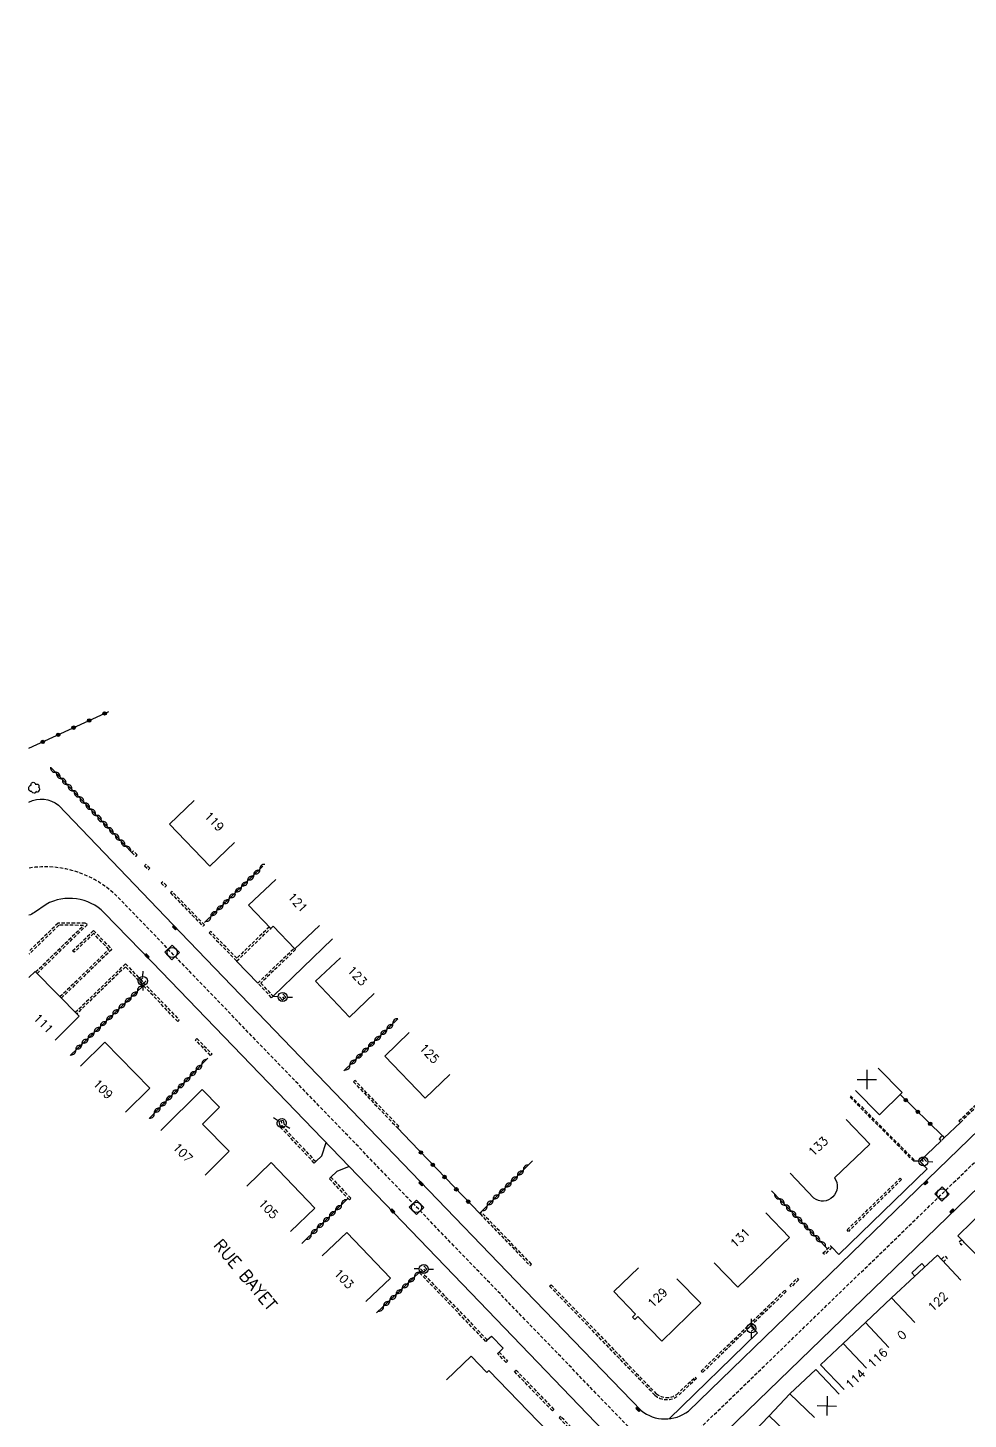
# Model space of a CAD drawing. Header units: millimetres. Extents: x 151000 to 152000, y 128000 to 129000.
# Drawn here: x 150999.8 to 151137.7, y 128165.6 to 128369.6 of the extents above; entities that cross this region are included whole.
import ezdxf
from ezdxf.enums import TextEntityAlignment as Align

# ---------------------------------------------------------------- set-up
doc = ezdxf.new("R2010")
doc.units = ezdxf.units.MM
doc.linetypes.add('DASHED', pattern=[0.75, 0.5, -0.25])
doc.layers.get('0').update_dxf_attribs({"linetype": 'CONTINUOUS'})
for name, color, linetype in [('W0001', 6, 'DASHED'), ('W0008', 7, 'CONTINUOUS'), ('W0100', 7, 'CONTINUOUS'), ('W0112', 1, 'DASHED'), ('W0300', 7, 'CONTINUOUS'), ('W0310', 3, 'CONTINUOUS'), ('W0322', 7, 'CONTINUOUS'), ('W0334', 7, 'CONTINUOUS'), ('W0400', 7, 'CONTINUOUS'), ('W0420', 7, 'CONTINUOUS'), ('W0471', 7, 'CONTINUOUS'), ('W0989', 7, 'CONTINUOUS'), ('W0991', 7, 'CONTINUOUS'), ('W1102', 7, 'CONTINUOUS')]:
    doc.layers.add(name, color=color, linetype=linetype)
doc.styles.get("Standard").update_dxf_attribs({"font": 'romans.shx', "width": 0.85})

# ---------------------------------------------------------------- blocks, each defined once
blk = doc.blocks.new('t991o')
at = {"color": 0, "linetype": 'Continuous'}
for p, q in [((-1, 1), (1, -1)), ((-1, -1), (1, 1))]:
    blk.add_line(p, q, dxfattribs=at)
blk = doc.blocks.new('t310o')
at = {"color": 0, "linetype": 'Continuous'}
for centre, start, end in [((-0.5, 0.38), 216.8699, 323.1304), ((0.5, -0.37), 36.8699, 143.1303)]:
    blk.add_arc(centre, 0.625, start, end, dxfattribs=at)
blk = doc.blocks.new('t322o')
at = {"color": 0, "linetype": 'Continuous'}
for radius in [0.25, 0.15]:
    blk.add_circle((0, 0), radius, dxfattribs=at)
blk = doc.blocks.new('T471')
for p, q in [((-0.333334, 0.333334), (-0.333334, -0.333334)), ((-0.333334, 0.333334), (0.333334, 0.333334)), ((-0.333334, 0), (0, 0)), ((0.500001, 0.500001), (1.000002, 1.000002)), ((-0.500001, -0.500001), (-1.000002, -1.000002)), ((-0.333334, -0.333334), (0.333334, -0.333334))]:
    blk.add_line(p, q)
blk.add_ellipse((0, 0), major_axis=(0.471405, 0.471405), ratio=1, start_param=5.4977871438, end_param=11.780972451)
blk = doc.blocks.new('T300')
for p, q in [((-0.8, 0.51), (-0.86, 0.34)), ((-0.86, 0.34), (-0.86, 0.17)), ((-0.86, 0.17), (-0.74, 0.06)), ((-0.69, 0.63), (-0.8, 0.51)), ((-0.8, -0.06), (-0.74, 0.06)), ((-0.74, 0.06), (-0.69, 0.11)), ((-0.57, 0.69), (-0.69, 0.63)), ((-0.46, 0.69), (-0.57, 0.69)), ((-0.29, 0.63), (-0.46, 0.69)), ((-0.29, 0.63), (-0.17, 0.74)), ((-0.23, 0.57), (-0.29, 0.63)), ((-0.17, 0.74), (-0.06, 0.8)), ((-0.06, 0.8), (0.06, 0.8)), ((0.06, 0.8), (0.23, 0.74)), ((0.23, 0.74), (0.34, 0.63)), ((0.34, 0.63), (0.4, 0.51)), ((0.46, 0.46), (0.34, 0.46)), ((0.4, 0.51), (0.4, 0.46)), ((0.57, 0.4), (0.46, 0.46)), ((0.57, 0.4), (0.69, 0.29)), ((0.69, 0.29), (0.74, 0.17)), ((0.74, 0.06), (0.69, -0.17)), ((0.74, 0.17), (0.74, 0.06)), ((-0.8, -0.17), (-0.8, -0.06)), ((-0.8, -0.23), (-0.8, -0.17)), ((-0.74, -0.34), (-0.8, -0.23)), ((-0.69, -0.4), (-0.74, -0.34)), ((-0.51, -0.46), (-0.69, -0.4)), ((-0.4, -0.46), (-0.51, -0.46)), ((-0.4, -0.46), (-0.34, -0.46)), ((-0.34, -0.46), (-0.34, -0.4)), ((-0.34, -0.51), (-0.34, -0.46)), ((-0.29, -0.63), (-0.34, -0.51)), ((-0.17, -0.74), (-0.29, -0.63)), ((-0.06, -0.8), (-0.17, -0.74)), ((0.06, -0.8), (-0.06, -0.8)), ((0.17, -0.74), (0.06, -0.8)), ((0.23, -0.69), (0.17, -0.74)), ((0.29, -0.46), (0.23, -0.46)), ((0.29, -0.63), (0.23, -0.69)), ((0.46, -0.4), (0.29, -0.46)), ((0.34, -0.51), (0.29, -0.63)), ((0.34, -0.51), (0.34, -0.46)), ((0.57, -0.34), (0.46, -0.4)), ((0.63, -0.29), (0.57, -0.34)), ((0.69, -0.17), (0.63, -0.29))]:
    blk.add_line(p, q)
blk = doc.blocks.new('T420')
for p, q in [((0.75, 0.75), (-0.75, 0.75)), ((-0.75, 0.75), (-0.75, -0.75)), ((0.75, 0.75), (0.75, -0.75)), ((0.75, -0.75), (-0.75, -0.75))]:
    blk.add_line(p, q)
blk.add_ellipse((0, 0), major_axis=(-0.53, 0.53), ratio=1, start_param=3.926991, end_param=10.210176)
blk = doc.blocks.new('T400')
for p, q in [((-0.15, 0.3), (0.15, 0.3)), ((-0.15, -0.25), (-0.15, 0.3)), ((-0.15, 0.15), (0.15, 0.15)), ((-0.15, 0), (0.15, 0)), ((0.15, 0.3), (0.15, -0.25)), ((-0.15, -0.15), (0.15, -0.15)), ((-0.15, -0.25), (-0.15, -0.3)), ((-0.15, -0.3), (0.15, -0.3)), ((0.15, -0.3), (0.15, -0.25))]:
    blk.add_line(p, q)

msp = doc.modelspace()

# ---------------------------------------------------------------- linework, layer by layer
at = {"layer": 'W0001'}
msp.add_lwpolyline([(151000, 128063.57), (151007.7, 128072.57, -0.014129), (151030.72, 128098.23), (151041.39, 128108.99), (151066.77, 128133.56), (151094, 128160.02), (151135.56, 128200.27), (151168.58, 128232.25), (151184.95, 128248.08, 0.036459), (151220.09, 128286.47), (151229.42, 128298.33), (151236.3, 128307.09), (151250.81, 128325.6), (151258.3, 128335.11), (151284.65, 128369.35), (151310.56, 128403.55), (151340.46, 128443.24), (151377.44, 128492.04), (151405.37, 128529.14), (151427.29, 128558.13), (151437.72, 128571.91), (151466.57, 128609.89), (151496.08, 128648.71)], format="xyb", dxfattribs=at)
at = {"layer": 'W0001', "flags": 128}
msp.add_lwpolyline([(151093.05, 128159.1), (151055.41, 128198.15), (151020.17, 128234.74), (151013.22, 128241.94, 0.244788), (151000, 128246.38, 1.246534)], format="xyb", dxfattribs=at)
at = {"layer": 'W0008'}
for points in [[(151000, 128256.04, -0.308055), (151004.31, 128255.61), (151022.24, 128236.93), (151057.34, 128200.45), (151071.37, 128185.88), (151089.74, 128166.87, 0.347621), (151096.68, 128166.78), (151131.77, 128200.75), (151166.36, 128234.23), (151183.03, 128250.37, 0.035213), (151217.8, 128288.33), (151227.14, 128300.23), (151233.57, 128308.42), (151248.5, 128327.42), (151267.68, 128352.05), (151282.27, 128371.15, 0.416368)], [(151263.85, 128154.59, -0.046934), (151287.1, 128186.54), (151306.58, 128208.61), (151339.37, 128245.68, 0.115192), (151347.45, 128259.55, 0.152038), (151347.51, 128274.54, 0.17677), (151334.5, 128292.13), (151323.57, 128299.73), (151316.26, 128304.74), (151298.05, 128317.29), (151277.03, 128331.8, 0.131989), (151269.28, 128335.2, 0.187679), (151260.66, 128333.27), (151253.18, 128323.75), (151238.66, 128305.24), (151231.77, 128296.47), (151222.44, 128284.61, -0.036448), (151187.02, 128245.92), (151170.67, 128230.09), (151136.16, 128196.66), (151096.09, 128157.87)], [(151000, 128068.12), (151004.38, 128073.23, -0.015915), (151027.46, 128099.14), (151041.34, 128113.09), (151063.08, 128134.15), (151085.56, 128155.9, 0.382259), (151085.52, 128162.58), (151067.28, 128181.53), (151053.49, 128195.84), (151018.09, 128232.54), (151011.03, 128239.84, 0.332302), (151002.5, 128241.06), (151000.82, 128239.89, -0.085599), (151000, 128239.46)]]:
    msp.add_lwpolyline(points, format="xyb", dxfattribs=at)
at = {"layer": 'W0100'}
for points in [[(151030.13, 128250.13), (151026.52, 128246.67), (151020.6, 128252.84), (151024.21, 128256.3)], [(151042.6, 128237.98), (151038.99, 128234.53), (151035.8, 128237.87), (151035.46, 128237.54), (151032.21, 128240.94), (151036.18, 128244.72)], [(151050.62, 128227.98), (151046.98, 128224.54), (151042.03, 128229.78), (151045.66, 128233.21)], [(151000, 128230.35), (151000.9, 128231.23), (151007.38, 128224.65), (151003.82, 128221.14)], [(151061.68, 128216.11), (151058.07, 128212.65), (151052.15, 128218.81), (151055.76, 128222.28)], [(151007.56, 128217.34), (151011.13, 128220.84), (151017.74, 128214.1), (151014.17, 128210.6)], [(151124.51, 128217.03), (151128.03, 128213.48), (151124.72, 128210.2), (151121.2, 128213.75)], [(151019.33, 128207.92), (151025.4, 128213.9), (151027.93, 128211.33), (151025.43, 128208.86), (151029.37, 128204.86), (151025.81, 128201.35)], [(151139.65, 128188.88), (151136.19, 128192.49), (151138.29, 128194.5), (151141.61, 128197.68), (151145.77, 128201.64), (151148.96, 128204.64), (151152.38, 128200.99)], [(151031.92, 128199.75), (151035.53, 128203.21), (151041.93, 128196.54), (151038.33, 128193.08)], [(151108.03, 128195.82), (151111.49, 128192.22), (151103.92, 128184.92), (151100.45, 128188.53)], [(151042.97, 128189.51), (151046.58, 128192.97), (151053, 128186.27), (151049.39, 128182.82)], [(151119.51, 128169.93), (151116.07, 128173.55), (151119.36, 128176.67), (151122.62, 128179.74), (151126.44, 128183.37), (151133.22, 128189.63), (151136.61, 128185.95)], [(151095, 128186.17), (151098.49, 128182.59), (151092.77, 128177.03), (151089.29, 128180.64), (151088.83, 128180.2), (151088.48, 128180.55), (151088.94, 128181), (151085.75, 128184.31), (151089.35, 128187.78)], [(151061.22, 128171.36), (151064.81, 128174.83), (151067.15, 128172.42), (151067.44, 128172.7), (151078.93, 128160.81), (151072.76, 128154.65), (151069.23, 128158.19)], [(151102.39, 128152.33), (151098.71, 128155.71), (151102.08, 128159.38), (151104.88, 128162.3), (151108.52, 128166.09), (151111.56, 128169.29), (151115.34, 128172.88), (151118.78, 128169.26)]]:
    msp.add_lwpolyline(points, dxfattribs=at)
msp.add_lwpolyline([(151119.82, 128209.52), (151123.27, 128205.91), (151118.11, 128200.97, -0.863411), (151115.06, 128198), (151111.58, 128201.64)], format="xyb", dxfattribs=at)
at = {"layer": 'W0112'}
for points in [[(151015.1, 128248.68), (151015.65, 128248.1), (151015.86, 128248.31), (151015.31, 128248.89)], [(151016.96, 128246.71), (151017.52, 128246.15), (151017.73, 128246.37), (151017.17, 128246.93)], [(151019.39, 128244.17), (151019.93, 128243.6), (151020.15, 128243.81), (151019.61, 128244.38)], [(151025.73, 128238.05), (151020.98, 128242.94), (151020.76, 128242.73), (151025.52, 128237.84)], [(151136.34, 128209.31), (151161.49, 128233.64), (151161.7, 128233.42), (151136.55, 128209.1)], [(151026.62, 128218.92), (151024.4, 128221.2), (151024.61, 128221.41), (151026.84, 128219.13)], [(151054.22, 128208.52), (151047.79, 128215.25), (151047.57, 128215.04), (151054.01, 128208.31)], [(151037.05, 128208.63), (151042.05, 128203.35), (151041.83, 128203.14), (151036.83, 128208.43)], [(151133.47, 128206.7), (151133.91, 128207.14), (151134.19, 128206.84), (151133.75, 128206.4)], [(151046.99, 128197.73), (151044.04, 128200.87), (151044.26, 128201.07), (151047.21, 128197.94)], [(151127.94, 128200.71), (151120.15, 128193.12), (151119.94, 128193.34), (151127.73, 128200.92)], [(151066.13, 128195.68), (151073.45, 128188.12), (151073.66, 128188.33), (151066.34, 128195.89)], [(151116.41, 128189.92), (151117.49, 128190.99), (151117.7, 128190.78), (151116.63, 128189.71)], [(151057.44, 128187.28), (151067.2, 128177.2), (151066.99, 128176.99), (151057.23, 128187.07)], [(151112.82, 128186.03), (151111.75, 128184.99), (151111.54, 128185.2), (151112.61, 128186.25)], [(151111.01, 128184.29), (151098.76, 128172.43), (151098.55, 128172.64), (151110.8, 128184.5)], [(151068.92, 128175.41), (151070.16, 128174.1), (151069.94, 128173.89), (151068.7, 128175.21)], [(151076.74, 128166.8), (151071.19, 128172.57), (151071.41, 128172.78), (151076.96, 128167.01)]]:
    msp.add_lwpolyline(points, close=True, dxfattribs=at)
for points in [[(151001.18, 128230.94), (151008.56, 128238.1), (151008.26, 128238.28), (151004.26, 128238.3), (151000, 128234.16)], [(151000.97, 128231.15), (151008, 128237.98), (151004.38, 128238), (151000, 128233.75)], [(151004.54, 128227.54), (151011.72, 128234.46), (151009.46, 128236.8), (151006.61, 128234.03), (151006.4, 128234.24), (151009.47, 128237.23), (151012.14, 128234.45), (151004.75, 128227.32)], [(151035.25, 128237.76), (151030.46, 128233.17), (151026.64, 128237.09), (151026.42, 128236.88), (151030.45, 128232.74), (151035.46, 128237.54)], [(151038.99, 128234.53), (151039.08, 128234.43), (151033.98, 128229.51), (151035.8, 128227.59), (151035.58, 128227.38), (151033.55, 128229.51), (151038.88, 128234.65)], [(151006.79, 128225.24), (151014.16, 128232.34), (151022.03, 128224.1), (151021.81, 128223.89), (151014.15, 128231.92), (151007, 128225.03)], [(151120.45, 128213), (151129.85, 128203.52), (151129.72, 128203.39), (151120.31, 128212.87)]]:
    msp.add_lwpolyline(points, dxfattribs=at)
at = {"layer": 'W0112', "flags": 128}
for points in [[(151136.76, 128191.89), (151136.34, 128191.49), (151136.68, 128191.13), (151137.1, 128191.53)], [(151133.77, 128189.04), (151134.27, 128189.51), (151134.61, 128189.14), (151134.1, 128188.67)]]:
    msp.add_lwpolyline(points, dxfattribs=at)
at = {"layer": 'W0112'}
msp.add_lwpolyline([(151076.54, 128185.3), (151091.97, 128169.32, 0.340838), (151094.96, 128169.22), (151097.66, 128171.75), (151097.86, 128171.53), (151095.15, 128168.99, -0.344629), (151091.77, 128169.1), (151076.32, 128185.09)], format="xyb", close=True, dxfattribs=at)
msp.add_lwpolyline([(151065.34, 128155.95), (151072.82, 128148.26), (151070.95, 128146.43), (151071.15, 128146.21), (151083.34, 128158.08, 0.384828), (151083.18, 128160.67), (151077.92, 128166.01), (151077.71, 128165.8), (151082.96, 128160.46, -0.381648), (151083.12, 128158.28), (151073.04, 128148.47), (151065.55, 128156.15)], format="xyb", dxfattribs=at)
at = {"layer": 'W0310'}
for points in [[(151015.1, 128248.68), (151003.21, 128261.13)], [(151025.76, 128238.4), (151034.3, 128246.64)], [(151016.77, 128229.18), (151006.02, 128218.91)], [(151046.16, 128216.65), (151054.1, 128224.29)], [(151026.23, 128218.5), (151017.62, 128209.68)], [(151066.05, 128195.76), (151073.83, 128203.45)], [(151046.73, 128197.92), (151040.01, 128191.33)], [(151117.08, 128190.58), (151108.87, 128199.06)], [(151057.22, 128187.08), (151050.97, 128181.17)]]:
    msp.add_lwpolyline(points, dxfattribs=at)
at = {"layer": 'W0322'}
for points in [[(151000, 128263.95), (151011.71, 128269.33)], [(151133.91, 128207.14), (151127.72, 128213.17)], [(151066.13, 128195.68), (151055.98, 128206.23)]]:
    msp.add_lwpolyline(points, dxfattribs=at)
at = {"layer": 'W0334'}
for points in [[(151044.51, 128235.99), (151035.8, 128227.59)], [(151033.55, 128229.51), (151030.45, 128232.74)], [(151055.98, 128206.23), (151054.01, 128208.31)], [(151136.55, 128209.1), (151134.19, 128206.84)], [(151042.05, 128203.35), (151042.92, 128204.18), (151043.56, 128206.13)], [(151133.75, 128206.4), (151130.63, 128203.39), (151131.7, 128202.27), (151118.73, 128189.71), (151117.7, 128190.78)], [(151046.96, 128202.61), (151045.13, 128201.9), (151044.26, 128201.07)], [(151131.36, 128187.91), (151130.91, 128188.39), (151129.44, 128187.04), (151129.89, 128186.55)], [(151105.82, 128179.27), (151106.83, 128178.23), (151093.87, 128165.65)], [(151067.2, 128177.2), (151067.79, 128177.77), (151069.5, 128176.01), (151068.92, 128175.41)]]:
    msp.add_lwpolyline(points, dxfattribs=at)
at = {"layer": 'W1102'}
for p, q in [((151129.88, 128179.74), (151126.44, 128183.37)), ((151126.05, 128176.11), (151122.62, 128179.74)), ((151122.8, 128173.05), (151119.36, 128176.67)), ((151115.19, 128165.84), (151111.56, 128169.29)), ((151112.13, 128162.63), (151108.52, 128166.09))]:
    msp.add_line(p, q, dxfattribs=at)

# ---------------------------------------------------------------- block references
at = {"layer": 'W0300', "rotation": 189.018225161255}
msp.add_blockref('T300', (151000.69, 128258.16), dxfattribs=at)
at = {"layer": 'W0310'}
for p, rotation in [((151003.87, 128260.43), 133.669553487076), ((151004.74, 128259.53), 133.669553487076), ((151005.6, 128258.63), 133.669553487076), ((151006.46, 128257.72), 133.669553487076), ((151007.33, 128256.82), 133.669553487076), ((151008.19, 128255.91), 133.669553487076), ((151009.05, 128255.01), 133.669553487076), ((151009.92, 128254.1), 133.669553487076), ((151010.78, 128253.2), 133.669553487076), ((151011.64, 128252.3), 133.669553487076), ((151012.51, 128251.39), 133.669553487076), ((151013.37, 128250.49), 133.669553487076), ((151014.23, 128249.58), 133.669553487076), ((151032.96, 128245.35), 43.97635523755778), ((151033.86, 128246.21), 43.97635523755778), ((151031.16, 128243.61), 43.97635523755778), ((151032.06, 128244.48), 43.97635523755778), ((151029.36, 128241.87), 43.97635523755778), ((151030.26, 128242.74), 43.97635523755778), ((151026.66, 128239.27), 43.97635523755778), ((151027.56, 128240.14), 43.97635523755778), ((151028.46, 128241.01), 43.97635523755778), ((151014.99, 128227.48), 223.674755030022), ((151015.89, 128228.34), 223.674755030022), ((151012.27, 128224.89), 223.674755030022), ((151013.18, 128225.75), 223.674755030022), ((151014.08, 128226.61), 223.674755030022), ((151010.47, 128223.16), 223.674755030022), ((151011.37, 128224.02), 223.674755030022), ((151053.37, 128223.59), 43.9365575466994), ((151008.66, 128221.43), 223.674755030022), ((151009.56, 128222.3), 223.674755030022), ((151050.67, 128220.98), 43.9365575466994), ((151051.57, 128221.85), 43.9365575466994), ((151052.47, 128222.72), 43.9365575466994), ((151006.85, 128219.71), 223.674755030022), ((151007.75, 128220.57), 223.674755030022), ((151048.87, 128219.25), 43.9365575466994), ((151049.77, 128220.12), 43.9365575466994), ((151024.49, 128216.71), 225.6588152226119), ((151025.36, 128217.6), 225.6588152226119), ((151047.07, 128217.51), 43.9365575466994), ((151047.97, 128218.38), 43.9365575466994), ((151022.74, 128214.92), 225.6588152226119), ((151023.61, 128215.81), 225.6588152226119), ((151020.99, 128213.13), 225.6588152226119), ((151021.87, 128214.03), 225.6588152226119), ((151019.25, 128211.34), 225.6588152226119), ((151020.12, 128212.24), 225.6588152226119), ((151018.37, 128210.45), 225.6588152226119), ((151070.72, 128200.37), 44.688866206837), ((151071.61, 128201.25), 44.688866206837), ((151072.5, 128202.13), 44.688866206837), ((151068.94, 128198.61), 44.688866206837), ((151069.83, 128199.49), 44.688866206837), ((151045.84, 128197.05), 224.453275387514), ((151067.16, 128196.86), 44.688866206837), ((151068.05, 128197.74), 44.688866206837), ((151110.01, 128197.88), 134.046709579983), ((151110.88, 128196.98), 134.046709579983), ((151043.16, 128194.42), 224.453275387514), ((151044.05, 128195.29), 224.453275387514), ((151044.94, 128196.17), 224.453275387514), ((151111.75, 128196.08), 134.046709579983), ((151112.62, 128195.19), 134.046709579983), ((151113.49, 128194.29), 134.046709579983), ((151041.38, 128192.67), 224.453275387514), ((151042.27, 128193.54), 224.453275387514), ((151114.36, 128193.39), 134.046709579983), ((151115.23, 128192.49), 134.046709579983), ((151116.1, 128191.59), 134.046709579983), ((151056.53, 128186.42), 223.362239830178), ((151054.72, 128184.71), 223.362239830178), ((151055.62, 128185.56), 223.362239830178), ((151051.99, 128182.13), 223.362239830178), ((151052.9, 128182.99), 223.362239830178), ((151053.81, 128183.85), 223.362239830178)]:
    msp.add_blockref('t310o', p, dxfattribs=dict(at, rotation=rotation))
at = {"layer": 'W0322'}
for p, rotation in [((151011.1, 128269.05), 24.6896264095194), ((151006.56, 128266.97), 24.6896264095194), ((151008.83, 128268.01), 24.6896264095194), ((151002.02, 128264.88), 24.6896264095194), ((151004.29, 128265.92), 24.6896264095194), ((151128.54, 128212.37), 135.766648730635), ((151130.33, 128210.63), 135.766648730635), ((151132.12, 128208.88), 135.766648730635), ((151057.47, 128204.69), 133.867465465642), ((151059.2, 128202.89), 133.867465465642), ((151060.93, 128201.09), 133.867465465642), ((151062.66, 128199.28), 133.867465465642), ((151064.4, 128197.48), 133.867465465642)]:
    msp.add_blockref('t322o', p, dxfattribs=dict(at, rotation=rotation))
at = {"layer": 'W0400'}
for p, rotation in [((151021.37, 128237.64), 223.895511398751), ((151017.32, 128233.49), 223.895511398751), ((151057.48, 128200.13), 223.924439819193), ((151131.48, 128200.24), 134.0766230794159), ((151053.32, 128196.11), 223.924439819193), ((151135.32, 128196.09), 134.0766230794159), ((151089.3, 128167.05), 224.552106921627)]:
    msp.add_blockref('T400', p, dxfattribs=dict(at, rotation=rotation))
at = {"layer": 'W0420'}
for p, rotation in [((151020.99, 128234.01), 133.959459531952), ((151133.87, 128198.6), 44.0766230794159), ((151056.82, 128196.64), 133.951908991645)]:
    msp.add_blockref('T420', p, dxfattribs=dict(at, rotation=rotation))
at = {"layer": 'W0471'}
for p, rotation in [((151016.7, 128229.84), 43.9133802829336), ((151037.2, 128227.49), 133.423769303042), ((151037.04, 128208.99), 282.516145451464), ((151131.12, 128203.37), 313.380430427396), ((151057.88, 128187.6), 133.867465465642), ((151105.91, 128178.89), 224.420563383442)]:
    msp.add_blockref('T471', p, dxfattribs=dict(at, rotation=rotation))
at = {"layer": 'W0991'}
for p, rotation in [((151122.85, 128215.39), 314.7815440906389), ((151116.99, 128167.55), 313.5518000177951)]:
    msp.add_blockref('t991o', p, dxfattribs=dict(at, rotation=rotation))

# ---------------------------------------------------------------- texts
at = {"layer": 'W0989'}
msp.add_text('RUE BAYET', height=1.75, rotation=310.1897, dxfattribs=at).set_placement((151031.72, 128186.74), align=Align.MIDDLE)
at = {"layer": 'W0991'}
for s, rotation, p in [('119', 313.827, (151027.17, 128253.22)), ('121', 313.652, (151039.39, 128241.35)), ('123', 313.4238, (151048.14, 128230.59)), ('111', 314.5572, (151002.13, 128223.59)), ('125', 313.827, (151058.72, 128219.19)), ('109', 314.4204, (151010.87, 128213.97)), ('107', 314.597, (151022.57, 128204.64)), ('133', 43.7262, (151115.7, 128205.58)), ('105', 313.8398, (151035.12, 128196.41)), ('131', 43.907, (151104.24, 128192.17)), ('103', 313.7818, (151046.18, 128186.17)), ('129', 43.9219, (151092.14, 128183.41)), ('122', 42.7138, (151133.25, 128182.84)), ('0', 43.4344, (151127.96, 128177.92)), ('116', 43.3115, (151124.42, 128174.58)), ('114', 43.4765, (151121.16, 128171.49))]:
    msp.add_text(s, height=1.25, rotation=rotation, dxfattribs=at).set_placement(p, align=Align.MIDDLE)

doc.saveas('drawing.dxf')
